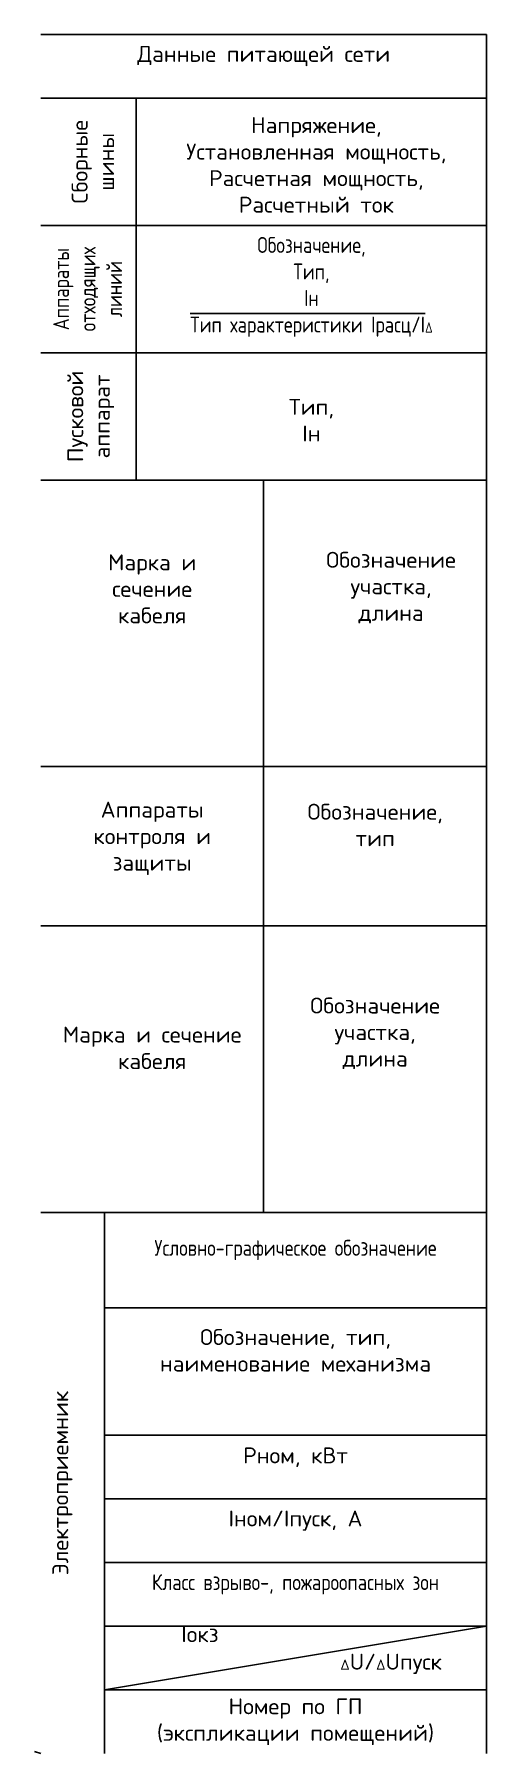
# Model space of a CAD drawing. Extents: x -1 to 70, y 0 to 270.
import ezdxf

# ---------------------------------------------------------------- set-up
doc = ezdxf.new("R2010")
doc.units = 0
doc.layers.add('ЭМ Таблица', color=7, linetype='Continuous')
doc.layers.add('ЭМ Текст', color=7, linetype='Continuous')
doc.styles.get("Standard").update_dxf_attribs({"font": 'simplex.shx'})

msp = doc.modelspace()

# ---------------------------------------------------------------- linework, layer by layer
at = {"layer": 'ЭМ Таблица'}
for p, q in [((70, 270), (0, 270)), ((70, 0), (70, 270)), ((70, 260), (0, 260)), ((15, 200), (15, 260)), ((70, 240), (0, 240)), ((70, 220), (0, 220)), ((70, 200), (0, 200)), ((35, 85), (35, 200)), ((70, 155), (0, 155)), ((70, 130), (0, 130)), ((70, 85), (0, 85)), ((10, 0), (10, 85)), ((70, 70), (10, 70)), ((70, 70), (10, 70)), ((70, 50), (10, 50)), ((70, 40), (10, 40)), ((70, 30), (10, 30)), ((70, 20), (10, 10)), ((70, 20), (10, 20)), ((70, 10), (10, 10)), ((-0.99, 0.32), (0, 0))]:
    msp.add_line(p, q, dxfattribs=at)

# ---------------------------------------------------------------- texts
at = {"layer": 'ЭМ Текст', "char_height": 2.5, "attachment_point": 8}
for s, insert in [('Данные питающей сети', (35, 265)), ('Напряжение, \\PУстановленная мощность, \\PРасчетная мощность, \\PРасчетный ток', (43.27, 242)), ('\\W0.8xОбозначение, \\PТип, \\PIн\\P{\\OТип характеристики Iрасц/I\\H0.64x;\\oΔ}', (42.5, 222.5)), ('Тип, \\PIн', (42.5, 206.0804)), ('Марка и \\Pсечение \\Pкабеля', (17.5, 177.5)), ('Обозначение \\Pучастка, \\Pдлина', (55, 177.5)), ('Аппараты \\Pконтроля и \\Pзащиты', (17.5, 137.9812)), ('Обозначение, \\Pтип', (52.5, 142.5)), ('Обозначение \\Pучастка, \\Pдлина', (52.5, 107.5)), ('Марка и сечение \\Pкабеля', (17.5, 107.5)), ('\\W0.8xУсловно-графическое обозначение', (40, 77.5)), ('Обозначение, тип, \\Pнаименование механизма', (40, 60)), ('Рном, кВт', (40, 45)), ('Iном/Iпуск, А', (40, 35)), ('\\W0.8xКласс взрыво-, пожароопасных зон', (40, 25)), ('Iокз', (25, 17.5)), ('{\\H0.64x;Δ}U/{\\H0.64x;Δ}Uпуск', (55, 12.5)), ('Номер по ГП \\P(экспликации помещений)', (40, 1.33))]:
    msp.add_mtext(s, dxfattribs=dict(at, insert=insert))
at = {"layer": 'ЭМ Текст', "char_height": 2.5, "attachment_point": 8, "rotation": 89.999998}
for s, insert in [('Сборные \\Pшины', (11.5309, 250)), ('\\W0.8xАппараты \\Pотходящих \\Pлиний', (12.7856, 230)), ('Пусковой \\Pаппарат', (11.5309, 210)), ('Электроприемник', (5, 42.5))]:
    msp.add_mtext(s, dxfattribs=dict(at, insert=insert))

doc.saveas('drawing.dxf')
